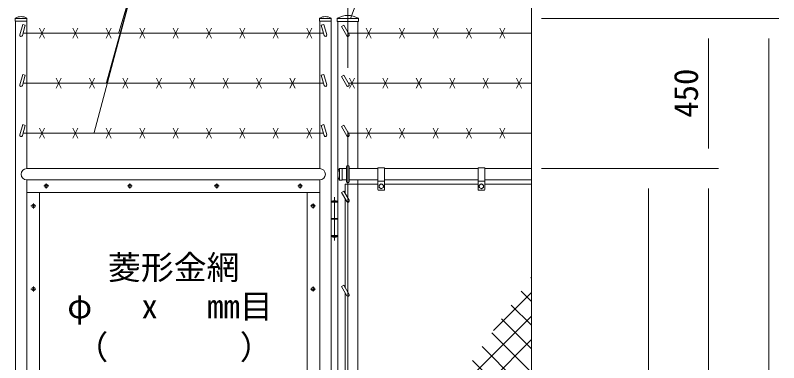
# Model space of a CAD drawing. Units: millimetres, scale not verified. Extents: x -6300 to 6300, y -4455 to 4455.
# Drawn here: x 1573 to 3858, y 369 to 1410 of the extents above; entities that cross this region are included whole.
import ezdxf
from ezdxf.enums import TextEntityAlignment as Align

# ---------------------------------------------------------------- set-up
doc = ezdxf.new("R2010")
doc.units = ezdxf.units.MM
doc.header["$LTSCALE"] = 30
doc.linetypes.add('USER1', pattern=[50.8, 31.75, -6.35, 6.35, -6.35])
for name, color, linetype, lineweight in [('0-0_D-DCR-HCH', 7, 'Continuous', 9), ('0-1_D-STR1', 1, 'Continuous', 18), ('0-2_D-STR3', 3, 'Continuous', 13), ('0-3_D-BMK', 2, 'USER1', 13), ('0-6_D-STR-TXT', 7, 'Continuous', 9), ('0-7_D-STR-DIM', 7, 'Continuous', 9)]:
    doc.layers.add(name, color=color, linetype=linetype, lineweight=lineweight)
doc.styles.add('ＭＳ ゴシック', font='')
doc.styles.get('ＭＳ ゴシック').set_extended_font_data('MS Gothic')

msp = doc.modelspace()

# ---------------------------------------------------------------- linework, layer by layer
at = {"layer": '0-0_D-DCR-HCH'}
for p, q in [((3118.32, 622.82), (3115.98, 625.16)), ((3004.37, 465.76), (3118.32, 579.71)), ((3118.32, 552.11), (3086.86, 583.57)), ((3118.32, 481.4), (3057.74, 541.98)), ((2906.27, 296.95), (3118.32, 509)), ((3118.32, 410.69), (3028.62, 500.39)), ((3118.32, 339.98), (2999.5, 458.8)), ((2976.98, 296.95), (3118.32, 438.29)), ((3090.64, 296.95), (2970.38, 417.21)), ((3019.93, 296.95), (2941.25, 375.62))]:
    msp.add_line(p, q, dxfattribs=at)
at = {"layer": '0-1_D-STR1'}
for p, q in [((1572.57, 1401.28), (1572.57, 1392.95)), ((1607.57, 1400.95), (1572.57, 1400.95)), ((1607.57, 1401.28), (1607.57, 1392.95)), ((2483.57, 1401.28), (2483.57, 1392.95)), ((2483.57, 1400.95), (2518.57, 1400.95)), ((2518.57, 1401.28), (2518.57, 1392.95)), ((2536.22, 1400.01), (2536.22, 1391.95)), ((2600.09, 1400.95), (2536.55, 1400.95)), ((2600.42, 1400.01), (2600.42, 1391.95)), ((1607.57, 1392.95), (1572.57, 1392.95)), ((1573.07, 1392.95), (1573.07, -26.05)), ((1607.07, 1392.95), (1607.07, 950.95)), ((2483.57, 1392.95), (2518.57, 1392.95)), ((2484.07, 950.95), (2484.07, 1392.95)), ((2518.07, -1019.05), (2518.07, 1392.95)), ((2600.42, 1391.95), (2536.22, 1391.95)), ((2598.57, 950.95), (2598.57, 1391.95)), ((2484.07, 950.95), (1607.07, 950.95)), ((2542.99, 951.45), (2551.32, 951.45)), ((2543.32, 951.45), (2543.32, 916.45)), ((2551.32, 951.45), (2551.32, 916.45)), ((2564.32, 950.95), (2551.32, 950.95)), ((2658.32, 950.95), (2572.32, 950.95)), ((2958.32, 950.95), (2678.32, 950.95)), ((3118.32, 950.95), (2978.32, 950.95)), ((1607.07, 916.95), (1607.07, -26.05)), ((2484.07, 916.95), (1607.07, 916.95)), ((2484.07, -985.05), (2484.07, 916.95)), ((2542.99, 916.45), (2551.32, 916.45)), ((2564.32, 916.95), (2551.32, 916.95)), ((2658.32, 916.95), (2572.32, 916.95)), ((2598.57, -985.05), (2598.57, 916.95)), ((2958.32, 916.95), (2678.32, 916.95)), ((3118.32, 916.95), (2978.32, 916.95)), ((2484.07, 878.95), (1607.07, 878.95)), ((1645.07, 878.95), (1645.07, 15.95)), ((2446.07, 15.95), (2446.07, 878.95))]:
    msp.add_line(p, q, dxfattribs=at)
msp.add_lwpolyline([(2538.07, 1391.95), (2538.07, -1399.05), (2598.57, -1399.05), (2598.57, -1019.05)], dxfattribs=at)
for centre, radius, start, end in [((1573.57, 1401.28), 1, 122.29827, 180), ((1590.07, 1370.73), 35.72, 61.52136, 118.47864), ((1606.57, 1401.28), 1, 0, 57.70173), ((2484.57, 1401.28), 1, 122.29827, 180), ((2501.07, 1370.73), 35.72, 61.52136, 118.47864), ((2517.57, 1401.28), 1, 0, 57.70173), ((2537.72, 1400.01), 1.5, 120.85073, 180), ((2568.32, 1348.78), 61.17, 59.14927, 120.85073), ((2598.92, 1400.01), 1.5, 0, 59.14927), ((1607.07, 933.95), 17, 90, 270), ((2484.07, 933.95), 17, 270, 90), ((2573.54, 933.95), 35.72, 151.52136, 208.47864), ((2542.99, 950.45), 1, 90, 147.70173), ((2542.99, 917.45), 1, 212.29827, 270)]:
    msp.add_arc(centre, radius, start, end, dxfattribs=at)
at = {"layer": '0-2_D-STR3'}
for p, q in [((1594.94, 1382.69), (1586.22, 1352.05)), ((1602.64, 1380.5), (1593.92, 1349.86)), ((1602.64, 1380.5), (1594.94, 1382.69)), ((1645.07, 1341.95), (1660.07, 1371.95)), ((1645.07, 1371.95), (1660.07, 1341.95)), ((1745.07, 1341.95), (1760.07, 1371.95)), ((1745.07, 1371.95), (1760.07, 1341.95)), ((1845.07, 1341.95), (1860.07, 1371.95)), ((1845.07, 1371.95), (1860.07, 1341.95)), ((1945.07, 1341.95), (1960.07, 1371.95)), ((1945.07, 1371.95), (1960.07, 1341.95)), ((2045.07, 1341.95), (2060.07, 1371.95)), ((2045.07, 1371.95), (2060.07, 1341.95)), ((2145.07, 1341.95), (2160.07, 1371.95)), ((2145.07, 1371.95), (2160.07, 1341.95)), ((2245.07, 1341.95), (2260.07, 1371.95)), ((2245.07, 1371.95), (2260.07, 1341.95)), ((2345.07, 1341.95), (2360.07, 1371.95)), ((2345.07, 1371.95), (2360.07, 1341.95)), ((2445.07, 1341.95), (2460.07, 1371.95)), ((2445.07, 1371.95), (2460.07, 1341.95)), ((2488.5, 1380.5), (2496.2, 1382.69)), ((2488.5, 1380.5), (2497.22, 1349.86)), ((2496.2, 1382.69), (2504.92, 1352.05)), ((2548.93, 1376.54), (2555.86, 1380.54)), ((2548.93, 1376.54), (2564.86, 1348.95)), ((2555.86, 1380.54), (2571.78, 1352.95)), ((2623.32, 1341.95), (2638.32, 1371.95)), ((2623.32, 1371.95), (2638.32, 1341.95)), ((2723.32, 1341.95), (2738.32, 1371.95)), ((2723.32, 1371.95), (2738.32, 1341.95)), ((2823.32, 1341.95), (2838.32, 1371.95)), ((2823.32, 1371.95), (2838.32, 1341.95)), ((2923.32, 1341.95), (2938.32, 1371.95)), ((2923.32, 1371.95), (2938.32, 1341.95)), ((2923.32, 1341.95), (2938.32, 1371.95)), ((2923.32, 1371.95), (2938.32, 1341.95)), ((3023.32, 1341.95), (3038.32, 1371.95)), ((3023.32, 1371.95), (3038.32, 1341.95)), ((2495.2, 1356.95), (1595.94, 1356.95)), ((3118.32, 1356.95), (2569.48, 1356.95)), ((1594.94, 1232.69), (1586.22, 1202.05)), ((1602.64, 1230.5), (1593.92, 1199.86)), ((1602.64, 1230.5), (1594.94, 1232.69)), ((1695.07, 1191.95), (1710.07, 1221.95)), ((1695.07, 1221.95), (1710.07, 1191.95)), ((1795.07, 1191.95), (1810.07, 1221.95)), ((1795.07, 1221.95), (1810.07, 1191.95)), ((1895.07, 1191.95), (1910.07, 1221.95)), ((1895.07, 1221.95), (1910.07, 1191.95)), ((1995.07, 1191.95), (2010.07, 1221.95)), ((1995.07, 1221.95), (2010.07, 1191.95)), ((2095.07, 1191.95), (2110.07, 1221.95)), ((2095.07, 1221.95), (2110.07, 1191.95)), ((2195.07, 1191.95), (2210.07, 1221.95)), ((2195.07, 1221.95), (2210.07, 1191.95)), ((2295.07, 1191.95), (2310.07, 1221.95)), ((2295.07, 1221.95), (2310.07, 1191.95)), ((2395.07, 1191.95), (2410.07, 1221.95)), ((2395.07, 1221.95), (2410.07, 1191.95)), ((2488.5, 1230.5), (2496.2, 1232.69)), ((2488.5, 1230.5), (2497.22, 1199.86)), ((2496.2, 1232.69), (2504.92, 1202.05)), ((2548.93, 1226.54), (2555.86, 1230.54)), ((2548.93, 1226.54), (2564.86, 1198.95)), ((2555.86, 1230.54), (2571.78, 1202.95)), ((2573.32, 1191.95), (2588.32, 1221.95)), ((2573.32, 1221.95), (2588.32, 1191.95)), ((2673.32, 1191.95), (2688.32, 1221.95)), ((2673.32, 1221.95), (2688.32, 1191.95)), ((2773.32, 1191.95), (2788.32, 1221.95)), ((2773.32, 1221.95), (2788.32, 1191.95)), ((2873.32, 1191.95), (2888.32, 1221.95)), ((2873.32, 1221.95), (2888.32, 1191.95)), ((2873.32, 1191.95), (2888.32, 1221.95)), ((2873.32, 1221.95), (2888.32, 1191.95)), ((2973.32, 1191.95), (2988.32, 1221.95)), ((2973.32, 1221.95), (2988.32, 1191.95)), ((3073.32, 1191.95), (3088.32, 1221.95)), ((3073.32, 1221.95), (3088.32, 1191.95)), ((2495.2, 1206.95), (1595.94, 1206.95)), ((3118.32, 1206.95), (2569.48, 1206.95)), ((1594.94, 1082.69), (1586.22, 1052.05)), ((1602.64, 1080.5), (1593.92, 1049.86)), ((1602.64, 1080.5), (1594.94, 1082.69)), ((2488.5, 1080.5), (2496.2, 1082.69)), ((2488.5, 1080.5), (2497.22, 1049.86)), ((2496.2, 1082.69), (2504.92, 1052.05)), ((2548.93, 1076.54), (2555.86, 1080.54)), ((2548.93, 1076.54), (2564.86, 1048.95)), ((2555.86, 1080.54), (2571.78, 1052.95)), ((2495.2, 1056.95), (1595.94, 1056.95)), ((1645.07, 1041.95), (1660.07, 1071.95)), ((1645.07, 1071.95), (1660.07, 1041.95)), ((1745.07, 1041.95), (1760.07, 1071.95)), ((1745.07, 1071.95), (1760.07, 1041.95)), ((1845.07, 1041.95), (1860.07, 1071.95)), ((1845.07, 1071.95), (1860.07, 1041.95)), ((1945.07, 1041.95), (1960.07, 1071.95)), ((1945.07, 1071.95), (1960.07, 1041.95)), ((2045.07, 1041.95), (2060.07, 1071.95)), ((2045.07, 1071.95), (2060.07, 1041.95)), ((2145.07, 1041.95), (2160.07, 1071.95)), ((2145.07, 1071.95), (2160.07, 1041.95)), ((2245.07, 1041.95), (2260.07, 1071.95)), ((2245.07, 1071.95), (2260.07, 1041.95)), ((2345.07, 1041.95), (2360.07, 1071.95)), ((2345.07, 1071.95), (2360.07, 1041.95)), ((2445.07, 1041.95), (2460.07, 1071.95)), ((2445.07, 1071.95), (2460.07, 1041.95)), ((3118.32, 1056.95), (2569.48, 1056.95)), ((2623.32, 1041.95), (2638.32, 1071.95)), ((2623.32, 1071.95), (2638.32, 1041.95)), ((2723.32, 1041.95), (2738.32, 1071.95)), ((2723.32, 1071.95), (2738.32, 1041.95)), ((2823.32, 1041.95), (2838.32, 1071.95)), ((2823.32, 1071.95), (2838.32, 1041.95)), ((2923.32, 1041.95), (2938.32, 1071.95)), ((2923.32, 1071.95), (2938.32, 1041.95)), ((2923.32, 1041.95), (2938.32, 1071.95)), ((2923.32, 1071.95), (2938.32, 1041.95)), ((3023.32, 1041.95), (3038.32, 1071.95)), ((3023.32, 1071.95), (3038.32, 1041.95)), ((2564.32, 911.95), (2564.32, 955.95)), ((2572.32, 911.95), (2572.32, 955.95)), ((2658.32, 952.95), (2658.32, 887.95)), ((2678.32, 952.95), (2658.32, 952.95)), ((2678.32, 952.95), (2678.32, 887.95)), ((2958.32, 952.95), (2958.32, 887.95)), ((2978.32, 952.95), (2958.32, 952.95)), ((2978.32, 952.95), (2978.32, 887.95)), ((2560.32, 903.95), (2658.32, 903.95)), ((2560.32, 875.81), (2560.32, 903.95)), ((2678.32, 912.95), (2658.32, 912.95)), ((2661.82, 901.69), (2668.32, 905.45)), ((2661.82, 901.69), (2661.82, 894.21)), ((2668.32, 905.45), (2674.82, 901.69)), ((2674.82, 901.69), (2674.82, 894.21)), ((2678.32, 903.95), (2958.32, 903.95)), ((2978.32, 912.95), (2958.32, 912.95)), ((2961.82, 901.69), (2968.32, 905.45)), ((2961.82, 901.69), (2961.82, 894.21)), ((2968.32, 905.45), (2974.82, 901.69)), ((2974.82, 901.69), (2974.82, 894.21)), ((2978.32, 903.95), (3118.32, 903.95)), ((2548.93, 879.54), (2555.86, 883.54)), ((2548.93, 879.54), (2564.86, 851.95)), ((2555.86, 883.54), (2571.78, 855.95)), ((2676.32, 885.95), (2660.32, 885.95)), ((2976.32, 885.95), (2960.32, 885.95)), ((2518.07, 852.95), (2538.07, 852.95)), ((2518.07, 746.95), (2518.07, 852.95)), ((2518.07, 849.95), (2538.07, 849.95)), ((2538.07, 852.95), (2538.07, 746.95)), ((2560.32, 593.81), (2560.32, 859.81)), ((2518.07, 800.95), (2538.07, 800.95)), ((2538.07, 798.95), (2518.07, 798.95)), ((2538.07, 749.95), (2518.07, 749.95)), ((2518.07, 746.95), (2538.07, 746.95)), ((2548.93, 597.54), (2555.86, 601.54)), ((2548.93, 597.54), (2564.86, 569.95)), ((2555.86, 601.54), (2571.78, 573.95)), ((2560.32, 312.81), (2560.32, 577.81))]:
    msp.add_line(p, q, dxfattribs=at)
for points in [[(2661.82, 894.21), (2668.32, 890.45), (2674.82, 894.21)], [(2961.82, 894.21), (2968.32, 890.45), (2974.82, 894.21)]]:
    msp.add_lwpolyline(points, dxfattribs=at)
for centre, radius in [((1665.57, 898.95), 5.25), ((1915.57, 898.95), 5.25), ((2175.57, 898.95), 5.25), ((2425.57, 898.95), 5.25), ((2668.32, 897.95), 6.49), ((2968.32, 897.95), 6.49), ((1627.07, 838.95), 5.25), ((2464.07, 838.95), 5.25), ((1627.07, 589.95), 5.25), ((2464.07, 589.95), 5.25)]:
    msp.add_circle(centre, radius, dxfattribs=at)
for centre, radius, start, end in [((1590.07, 1350.95), 4, 164.11158, 344.11158), ((2501.07, 1350.95), 4, 195.88842, 15.88842), ((2568.32, 1350.95), 4, 210, 30), ((1590.07, 1200.95), 4, 164.11158, 344.11158), ((2501.07, 1200.95), 4, 195.88842, 15.88842), ((2568.32, 1200.95), 4, 210, 30), ((1590.07, 1050.95), 4, 164.11158, 344.11158), ((2501.07, 1050.95), 4, 195.88842, 15.88842), ((2568.32, 1050.95), 4, 210, 30), ((2568.32, 955.95), 4, 0, 180), ((2568.32, 911.95), 4, 180, 0), ((2660.32, 887.95), 2, 180, 270), ((2676.32, 887.95), 2, 270, 0), ((2960.32, 887.95), 2, 180, 270), ((2976.32, 887.95), 2, 270, 0), ((2528.07, 828.95), 26, 67.38014, 112.61986), ((2568.32, 853.95), 4, 210, 30), ((2528.07, 770.95), 26, 247.38014, 292.61986), ((2568.32, 571.95), 4, 210, 30)]:
    msp.add_arc(centre, radius, start, end, dxfattribs=at)
at = {"layer": '0-3_D-BMK'}
for p, q in [((2568.32, -1414.05), (2568.32, 1432.95)), ((1673.01, 898.95), (1658.13, 898.95)), ((1665.57, 906.39), (1665.57, 891.51)), ((1923.01, 898.95), (1908.13, 898.95)), ((1915.57, 906.39), (1915.57, 891.51)), ((2183.01, 898.95), (2168.13, 898.95)), ((2175.57, 906.39), (2175.57, 891.51)), ((2433.01, 898.95), (2418.13, 898.95)), ((2425.57, 906.39), (2425.57, 891.51)), ((1627.07, 846.39), (1627.07, 831.51)), ((2464.07, 846.39), (2464.07, 831.51)), ((2528.07, 734.95), (2528.07, 864.95)), ((1634.51, 838.95), (1619.63, 838.95)), ((2471.51, 838.95), (2456.63, 838.95)), ((1627.07, 597.39), (1627.07, 582.51)), ((2464.07, 597.39), (2464.07, 582.51)), ((1634.51, 589.95), (1619.63, 589.95)), ((2471.51, 589.95), (2456.63, 589.95))]:
    msp.add_line(p, q, dxfattribs=at)
at = {"layer": '0-6_D-STR-TXT'}
for q in [(1845.98, 1208.88), (1882.87, 1358.87)]:
    msp.add_line((1935.41, 1535.48), q, dxfattribs=at)
for points in [[(3454.09, 1602.45), (2652.07, 1602.45), (2576.68, 1401.18)], [(2399.74, 1535.48), (1935.41, 1535.48), (1809.11, 1058.88)]]:
    msp.add_lwpolyline(points, dxfattribs=at)
at = {"layer": '0-7_D-STR-DIM'}
for p, q in [((3118.32, 1435.95), (3118.32, -8.4)), ((3148.32, 1400.95), (3858.32, 1400.95)), ((3148.32, 1400.95), (3678.32, 1400.95)), ((3648.32, 1010.95), (3648.32, 1340.95)), ((3828.32, -1339.05), (3828.32, 1340.95)), ((3148.32, 950.95), (3498.32, 950.95)), ((3148.32, 950.95), (3678.32, 950.95)), ((3148.32, 950.95), (3678.32, 950.95)), ((3468.32, -959.05), (3468.32, 890.95)), ((3648.32, -989.05), (3648.32, 890.95))]:
    msp.add_line(p, q, dxfattribs=at)

# ---------------------------------------------------------------- texts
at = {"layer": '0-6_D-STR-TXT', "style": 'ＭＳ ゴシック'}
for s, p in [('菱形金網', (1850.15, 597.05)), ('φ\u3000 x\u3000 mm目', (1728.32, 480.67)), ('（\u3000\u3000\u3000\u3000）', (1752.68, 358.19))]:
    msp.add_text(s, height=72.14, dxfattribs=at).set_placement(p, align=Align.BOTTOM_LEFT)
at = {"layer": '0-7_D-STR-DIM', "style": 'ＭＳ ゴシック'}
msp.add_text('450', height=72.14, rotation=90, dxfattribs=at).set_placement((3638.2, 1103.2), align=Align.BOTTOM_LEFT)

doc.saveas('drawing.dxf')
